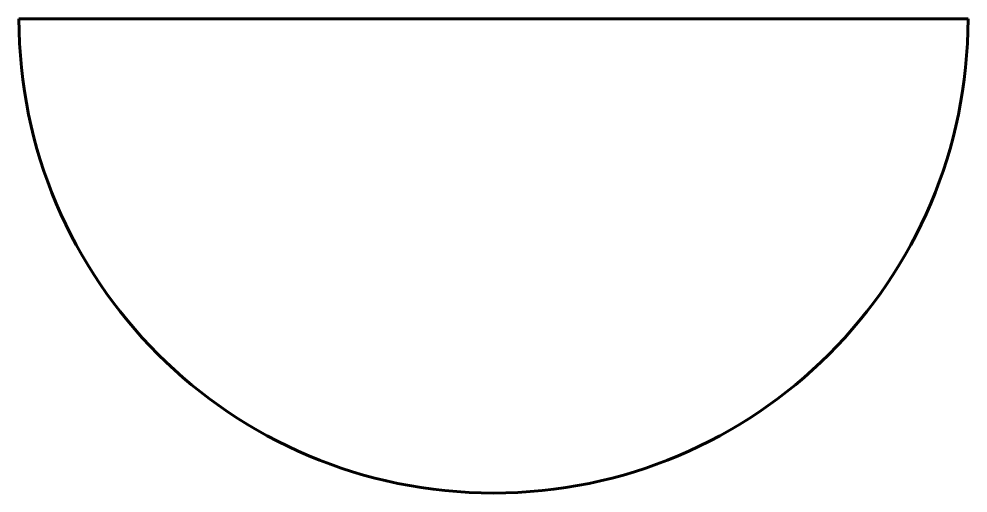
# Model space of a CAD drawing. Header units: millimetres. Extents: x -400 to 400, y -400 to 0.
import ezdxf

# ---------------------------------------------------------------- set-up
doc = ezdxf.new("R2010")
doc.units = ezdxf.units.MM
doc.linetypes.add('K5LT_BASIC', pattern=[0])

msp = doc.modelspace()

# ---------------------------------------------------------------- linework, layer by layer
at = {"color": 150, "linetype": 'K5LT_BASIC', "lineweight": 60, "true_color": 0x0080ff}
msp.add_line((-400, 0), (400, 0), dxfattribs=at)
msp.add_arc((0, 0), 400, 180, 0, dxfattribs=at)

doc.saveas('drawing.dxf')
